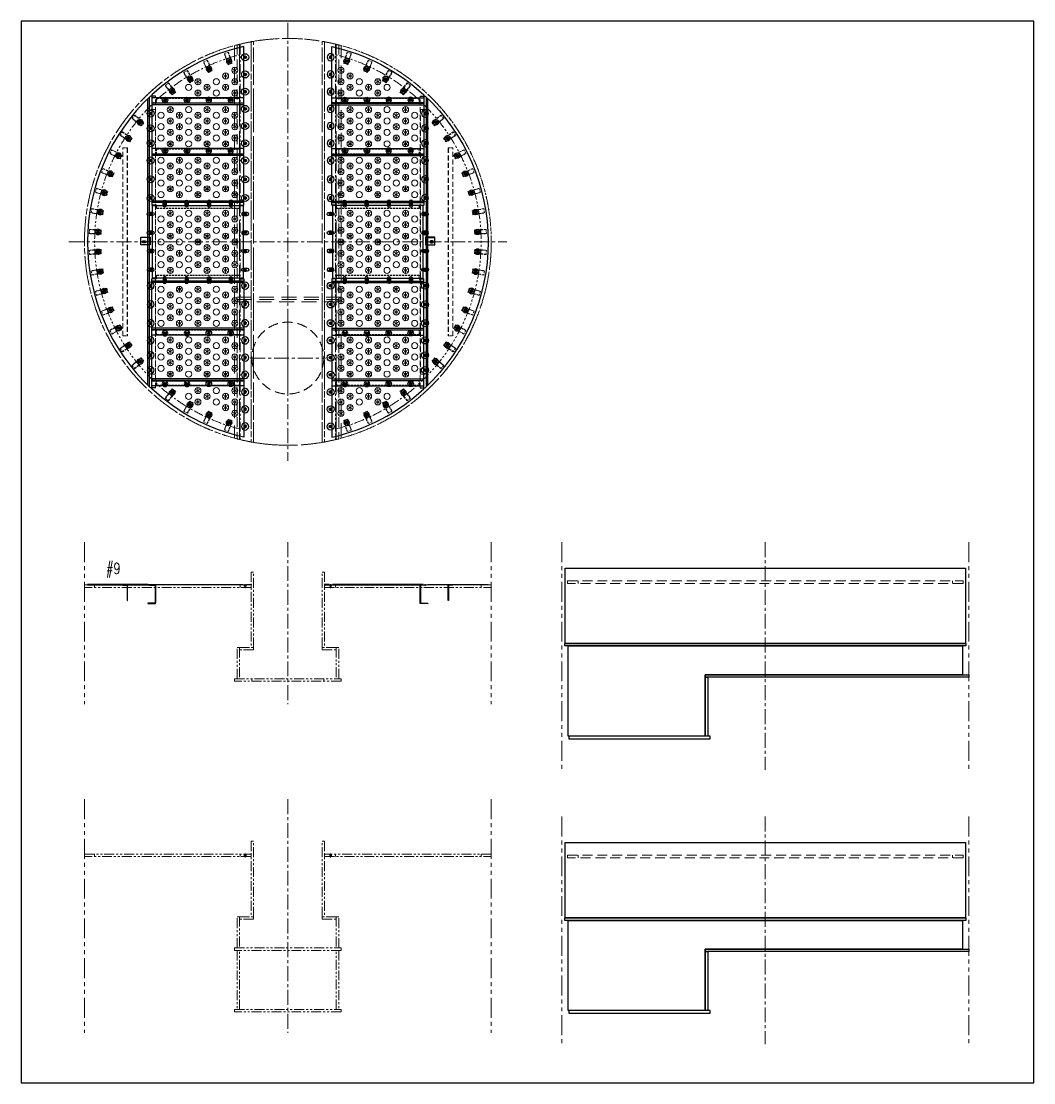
# Model space of a CAD drawing. Header units: inches. Extents: x -15980 to 45789, y -23276 to 2417.
# Drawn here: x -7244 to -773, y -12404 to -5619 of the extents above; entities that cross this region are included whole.
import ezdxf
from ezdxf.enums import TextEntityAlignment as Align

# ---------------------------------------------------------------- set-up
doc = ezdxf.new("R2010")
doc.units = ezdxf.units.IN
doc.header["$MEASUREMENT"] = 0
for name, pattern in [('CENTER', [50.8, 31.75, -6.35, 6.35, -6.35]), ('CENTERX2', [101.6, 63.5, -12.7, 12.7, -12.7]), ('HIDDEN', [9.525, 6.35, -3.175]), ('HIDDENX2', [19.05, 12.7, -6.35]), ('PHANTOMX2', [127, 63.5, -12.7, 12.7, -12.7, 12.7, -12.7])]:
    doc.linetypes.add(name, pattern=pattern)
for name, color, linetype, lineweight in [('Center line', 181, 'CENTER', 5), ('CENTER LINES', 181, 'CENTERX2', 5), ('HATCH', 130, 'PHANTOMX2', 9), ('HIDDEN', 211, 'HIDDEN', 5), ('HIDDEN LINES', 211, 'HIDDENX2', 5), ('TEXT', 2, 'Continuous', 13)]:
    doc.layers.add(name, color=color, linetype=linetype, lineweight=lineweight)
doc.styles.add('ROMANS', font='ROMANS.shx', dxfattribs={"width": 0.9, "bigfont": '@extfont2.shx'})

# ---------------------------------------------------------------- blocks, each defined once
blk = doc.blocks.new('A$Cc042e11c')
for p, q in [((65, 616), (65, 600)), ((995, 600), (995, 616)), ((1605, 600), (1605, 616)), ((2535, 616), (2535, 600))]:
    blk.add_line(p, q)
for points in [[(1065, 216), (1081, 216), (1081, 698), (1065, 698)], [(1535, 216), (1519, 216), (1519, 698), (1535, 698)], [(0, 616), (1065, 616), (1065, 600), (0, 600)], [(2600, 616), (1535, 616), (1535, 600), (2600, 600)], [(975, 216), (991, 216), (991, 16), (975, 16)], [(991, 216), (1081, 216), (1081, 200), (991, 200)], [(1609, 216), (1519, 216), (1519, 200), (1609, 200)], [(1625, 216), (1609, 216), (1609, 16), (1625, 16)], [(960, 16), (1640, 16), (1640, 0), (960, 0)]]:
    blk.add_lwpolyline(points, close=True)
at = {"layer": 'Center line', "ltscale": 0.2}
for p, q in [((1027, 620.9), (1027, 595.1)), ((1573, 620.9), (1573, 595.1))]:
    blk.add_line(p, q, dxfattribs=at)
at = {"layer": 'HIDDEN'}
for p, q in [((1021.5, 616), (1021.5, 600)), ((1032.5, 616), (1032.5, 600)), ((1567.5, 616), (1567.5, 600)), ((1578.5, 616), (1578.5, 600)), ((1070.5, 16), (1070.5, 0)), ((1529.5, 16), (1529.5, 0))]:
    blk.add_line(p, q, dxfattribs=at)
blk = doc.blocks.new('A$Cd512744c')
at = {"layer": 'HIDDEN', "ltscale": 10}
for p, q in [((67, 16), (67, 0)), ((2460.5, 16), (2460.5, 0))]:
    blk.add_line(p, q, dxfattribs=at)
blk.add_lwpolyline([(0, 16), (2527.4, 16), (2527.4, 0), (0, 0)], close=True, dxfattribs=at)
blk = doc.blocks.new('A$C335530ba')
blk.add_lwpolyline([(-2234.2, 71.4), (328.6, 71.4), (328.6, 55.4), (-2234.2, 55.4)], close=True)
blk = doc.blocks.new('A$C0152702f')
blk.add_lwpolyline([(223.1, 63.6), (-652.9, 63.6), (-652.9, 640.4), (1867.1, 640.4), (1867.1, 456.4), (223.1, 456.4)], close=True)
blk = doc.blocks.new('A$C425614e9')
for points in [[(1.4, 1090.8), (2561.4, 1090.8), (2561.4, 608.8), (1.4, 608.8)], [(897.4, 408.8), (2581.4, 408.8), (2581.4, 392.8), (897.4, 392.8)], [(897.4, 392.8), (913.4, 392.8), (913.4, 16), (897.4, 16)], [(928.4, 16), (26.4, 16), (26.4, 0), (928.4, 0)]]:
    blk.add_lwpolyline(points, close=True)
for name, p in [('A$Cd512744c', (17.7, 992.8)), ('A$C335530ba', (2234.2, 537.4)), ('A$C0152702f', (674.3, -47.6))]:
    blk.add_blockref(name, p)
blk = doc.blocks.new('A$C3762e2e1')
for p, q in [((65, 1008.8), (65, 992.8)), ((995, 992.8), (995, 1008.8)), ((1605, 992.8), (1605, 1008.8)), ((2535, 1008.8), (2535, 992.8))]:
    blk.add_line(p, q)
for points in [[(1065, 608.8), (1081, 608.8), (1081, 1090.8), (1065, 1090.8)], [(1535, 608.8), (1519, 608.8), (1519, 1090.8), (1535, 1090.8)], [(0, 1008.8), (1065, 1008.8), (1065, 992.8), (0, 992.8)], [(2600, 1008.8), (1535, 1008.8), (1535, 992.8), (2600, 992.8)], [(975, 608.8), (991, 608.8), (991, 408.8), (975, 408.8)], [(991, 608.8), (1081, 608.8), (1081, 592.8), (991, 592.8)], [(1609, 608.8), (1519, 608.8), (1519, 592.8), (1609, 592.8)], [(1625, 608.8), (1609, 608.8), (1609, 408.8), (1625, 408.8)], [(960, 408.8), (1640, 408.8), (1640, 392.8), (960, 392.8)], [(991, 392.8), (975, 392.8), (975, 16), (991, 16)], [(1609, 392.8), (1625, 392.8), (1625, 16), (1609, 16)], [(960, 16), (1640, 16), (1640, 0), (960, 0)]]:
    blk.add_lwpolyline(points, close=True)
at = {"layer": 'Center line', "ltscale": 0.2}
for p, q in [((1027, 1013.7), (1027, 987.9)), ((1573, 1013.7), (1573, 987.9))]:
    blk.add_line(p, q, dxfattribs=at)
at = {"layer": 'HIDDEN'}
for p, q in [((1021.5, 1008.8), (1021.5, 992.8)), ((1032.5, 1008.8), (1032.5, 992.8)), ((1567.5, 1008.8), (1567.5, 992.8)), ((1578.5, 1008.8), (1578.5, 992.8))]:
    blk.add_line(p, q, dxfattribs=at)
blk = doc.blocks.new('A$C4edc5b9b')
blk.add_lwpolyline([(0, 2), (30, 2), (30, 0), (0, 0)], close=True)
blk = doc.blocks.new('A$C5415b996')
blk.add_lwpolyline([(30, 0), (30, 96, 0.414214), (26, 100), (0, 100), (0, 98), (26, 98, -0.414214), (28, 96), (28, 0)], format="xyb", close=True)
blk = doc.blocks.new('A$C9f1ed8f9')
blk.add_lwpolyline([(431, 118, -0.414214), (433, 116), (433, 4, -0.414214), (431, 2), (385, 2), (385, 0), (431, 0, 0.414214), (435, 4), (435, 116, 0.414214), (431, 120), (395, 120), (385, 122), (0, 122), (0, 120), (384.8, 120), (394.8, 118)], format="xyb", close=True)
at = {"layer": 'CENTER LINES', "ltscale": 0.2}
blk.add_line((403, 125), (403, 113), dxfattribs=at)
at = {"layer": 'HIDDEN LINES', "ltscale": 0.2}
for p, q in [((397.5, 120), (397.5, 118)), ((408.5, 120), (408.5, 118))]:
    blk.add_line(p, q, dxfattribs=at)
blk.add_blockref('A$C5415b996', (225, 20))
blk = doc.blocks.new('A$Cd8bdfc00')
blk.add_lwpolyline([(0, 2), (580, 2), (580, 0), (0, 0)], close=True)
blk = doc.blocks.new('A$Cc3d1cca6')
for p, q in [((1535, 2578.6), (1535, 21.4)), ((1605, 2563.7), (1605, 36.3))]:
    blk.add_line(p, q)
at = {"ltscale": 2}
blk.add_lwpolyline([(1519, 2580), (1535, 2580), (1535, 20), (1519, 20)], close=True, dxfattribs=at)
for centre in [(1573, 2480), (1573, 2370), (1573, 2260), (1573, 2150), (1573, 2040), (1573, 1930), (1573, 1820), (1573, 1700), (1573, 1580), (1573, 1480), (1573, 1360), (1573, 1240), (1573, 1120), (1573, 1020), (1573, 900), (1573, 780), (1573, 670), (1573, 560), (1573, 450), (1573, 340), (1573, 230), (1573, 120)]:
    blk.add_circle(centre, 5.5)
for radius, start, end in [(1300, 280.41457, 79.58543), (1235, 284.2979, 75.7021)]:
    blk.add_arc((1300, 1300), radius, start, end)
at = {"layer": 'Center line', "ltscale": 0.2}
for p, q in [((1581.4, 2480), (1564.6, 2480)), ((1573, 2488.4), (1573, 2471.6)), ((1573, 2378.4), (1573, 2361.6)), ((1581.4, 2370), (1564.6, 2370)), ((1581.4, 2260), (1564.6, 2260)), ((1573, 2268.4), (1573, 2251.6)), ((1581.4, 2150), (1564.6, 2150)), ((1573, 2158.4), (1573, 2141.6)), ((1581.4, 2040), (1564.6, 2040)), ((1573, 2048.4), (1573, 2031.6)), ((1581.4, 1930), (1564.6, 1930)), ((1573, 1938.4), (1573, 1921.6)), ((1581.4, 1820), (1564.6, 1820)), ((1573, 1828.4), (1573, 1811.6)), ((1581.4, 1700), (1564.6, 1700)), ((1573, 1708.4), (1573, 1691.6)), ((1581.4, 1580), (1564.6, 1580)), ((1573, 1588.4), (1573, 1571.6)), ((1581.4, 1480), (1564.6, 1480)), ((1573, 1488.4), (1573, 1471.6)), ((1581.4, 1360), (1564.6, 1360)), ((1573, 1368.4), (1573, 1351.6)), ((1581.4, 1240), (1564.6, 1240)), ((1573, 1231.6), (1573, 1248.4)), ((1581.4, 1120), (1564.6, 1120)), ((1573, 1111.6), (1573, 1128.4)), ((1581.4, 1020), (1564.6, 1020)), ((1573, 1011.6), (1573, 1028.4)), ((1581.4, 900), (1564.6, 900)), ((1573, 891.6), (1573, 908.4)), ((1581.4, 780), (1564.6, 780)), ((1573, 771.6), (1573, 788.4)), ((1581.4, 670), (1564.6, 670)), ((1573, 661.6), (1573, 678.4)), ((1581.4, 560), (1564.6, 560)), ((1573, 551.6), (1573, 568.4)), ((1581.4, 450), (1564.6, 450)), ((1573, 441.6), (1573, 458.4)), ((1581.4, 340), (1564.6, 340)), ((1573, 331.6), (1573, 348.4)), ((1581.4, 230), (1564.6, 230)), ((1573, 221.6), (1573, 238.4)), ((1581.4, 120), (1564.6, 120)), ((1573, 111.6), (1573, 128.4))]:
    blk.add_line(p, q, dxfattribs=at)
blk = doc.blocks.new('A$Cac9da07a')
at = {"ltscale": 15}
blk.add_line((1640, 947), (960, 947), dxfattribs=at)
blk.add_lwpolyline([(960, 2554.8), (960, 45.2, 0.133085), (1640, 45.2), (1640, 2554.8, 0.133085)], format="xyb", close=True, dxfattribs=at)
blk.add_lwpolyline([(975, 916), (975, 932), (1625, 932), (1625, 916)], close=True, dxfattribs=at)
at = {"ltscale": 10}
blk.add_circle((1300, 557.2), 229.5, dxfattribs=at)
at = {"layer": 'Center line', "ltscale": 3}
for p, q in [((1300, 798.1), (1300, 316.3)), ((1059.1, 557.2), (1540.9, 557.2))]:
    blk.add_line(p, q, dxfattribs=at)
blk = doc.blocks.new('A$Ccc17b4d7')
at = {"ltscale": 15}
blk.add_lwpolyline([(1609, 2562.7), (1609, 37.3, -0.017682), (1519, 18.6), (1519, 2581.4, -0.017682)], format="xyb", close=True, dxfattribs=at)
blk = doc.blocks.new('A$C7ef7bea8')
at = {"layer": 'HIDDEN', "ltscale": 10}
for points in [[(991, 2560), (975, 2560), (975, 40), (991, 40)], [(1609, 2560), (1625, 2560), (1625, 40), (1609, 40)]]:
    blk.add_lwpolyline(points, close=True, dxfattribs=at)
at = {"layer": 'HIDDEN'}
for name in ['A$Cac9da07a', 'A$Ccc17b4d7']:
    blk.add_blockref(name, (0, 0), dxfattribs=at)
at = {"layer": 'HIDDEN', "xscale": -1}
blk.add_blockref('A$Ccc17b4d7', (2600, 0), dxfattribs=at)
blk = doc.blocks.new('A$C9978c740')
at = {"xscale": -1}
blk.add_blockref('A$Cc3d1cca6', (2600, 0), dxfattribs=at)
for name in ['A$C7ef7bea8', 'A$Cc3d1cca6']:
    blk.add_blockref(name, (0, 0))
blk = doc.blocks.new('A$C4f5cbecb')
blk.add_lwpolyline([(0, 465), (580, 465), (580, 0), (0, 0)], close=True)
blk = doc.blocks.new('A$C6a3627fe')
blk.add_circle((6.1, 6.1), 5.5)
at = {"layer": 'CENTER LINES'}
for p, q in [((0, 6.1), (12.1, 6.1)), ((6.1, 0), (6.1, 12.1))]:
    blk.add_line(p, q, dxfattribs=at)
blk = doc.blocks.new('A$C2cecf179')
for p, q in [((588, 349), (0, 349)), ((588, 339.1), (0, 339.1)), ((588, 48), (0, 48)), ((588, 38.1), (0, 38.1)), ((29, 23), (0, 23)), ((559, 23), (588, 23))]:
    blk.add_line(p, q)
blk.add_lwpolyline([(588, 23), (588, 384), (0, 384), (0, 23)])
at = {"layer": 'HIDDEN LINES'}
for p, q in [((588, 48), (0, 48)), ((559, 2), (29, 2)), ((559, 0), (29, 0)), ((559, 0), (559, 3))]:
    blk.add_line(p, q, dxfattribs=at)
at = {"layer": 'HIDDEN LINES', "ltscale": 0.5}
for p, q in [((29, 0), (29, 23)), ((559, 0), (559, 23))]:
    blk.add_line(p, q, dxfattribs=at)
for p in [(77.9, 365), (217.9, 365), (357.9, 365), (497.9, 365)]:
    blk.add_blockref('A$C6a3627fe', p)
at = {"xscale": -1}
for p in [(90, 26), (230, 26), (370, 26), (510, 26)]:
    blk.add_blockref('A$C6a3627fe', p, dxfattribs=at)
blk = doc.blocks.new('A$Caa2db43d')
for p, q in [((0, 1200), (30, 1200)), ((30, 0), (0, 0))]:
    blk.add_line(p, q)
at = {"ltscale": 5}
for p, q in [((0, 0), (0, 1200)), ((28, 1200), (28, 0)), ((30, 1200), (30, 0))]:
    blk.add_line(p, q, dxfattribs=at)
blk = doc.blocks.new('A$C2ccb66f0')
blk.add_circle((5.5, 5.5), 5.5)
blk = doc.blocks.new('A$C8bd214eb')
for p, q in [((385, 364.9), (385, 2195.1)), ((395, 355.2), (395, 2204.8)), ((435, 2212), (402.6, 2212)), ((435, 348), (402.6, 348))]:
    blk.add_line(p, q)
blk.add_circle((361, 1280), 5.5)
blk.add_arc((1280, 1280), 1280, 133.27056, 226.72944)
at = {"layer": 'HIDDEN', "ltscale": 5}
for p, q in [((435, 348), (435, 2212)), ((385, 434), (385, 2126)), ((435, 2126), (385, 2126)), ((433, 434), (433, 2126)), ((435, 434), (385, 434))]:
    blk.add_line(p, q, dxfattribs=at)
at = {"xscale": -1}
for p in [(409, 2093.9), (409, 1998.9), (409, 1903.9), (409, 1793.9), (409, 1673.9), (409, 1553.9), (409, 1453.9), (409, 1333.9)]:
    blk.add_blockref('A$C6a3627fe', p, dxfattribs=at)
for p, xscale, rotation in [((338.2, 2052), -0.9999999999999996, 117.0000000000001), ((262.6, 1949.3), -1, 123.0000000000001), ((198.2, 1839.3), -1.000000000000001, 129.0000000000001), ((145.7, 1723.2), -1, 135.0000000000002), ((105.6, 1602.2), -1, 141), ((78.3, 1477.7), -1, 147.0000000000001), ((64.3, 1351), -1, 152.9999999999999)]:
    blk.add_blockref('A$C2ccb66f0', p, dxfattribs=dict(xscale=xscale, rotation=rotation))
for name, p, rotation in [('A$C2ccb66f0', (64.3, 1209), 27.00000000000002), ('A$C6a3627fe', (409, 1226), 180), ('A$C2ccb66f0', (78.3, 1082.3), 33.00000000000002), ('A$C6a3627fe', (409, 1106), 180), ('A$C2ccb66f0', (105.6, 957.8), 38.99999999999994), ('A$C6a3627fe', (409, 1006), 180), ('A$C6a3627fe', (409, 886), 180), ('A$C2ccb66f0', (145.7, 836.8), 44.99999999999992), ('A$C6a3627fe', (409, 766), 180), ('A$C2ccb66f0', (198.2, 720.7), 50.99999999999993), ('A$C2ccb66f0', (262.6, 610.7), 56.99999999999991), ('A$C6a3627fe', (409, 656), 180), ('A$C6a3627fe', (409, 561), 180), ('A$C2ccb66f0', (338.2, 508), 62.99999999999992), ('A$C6a3627fe', (409, 466), 180)]:
    blk.add_blockref(name, p, dxfattribs=dict(rotation=rotation))
at = {"layer": 'HIDDEN'}
blk.add_blockref('A$Caa2db43d', (225, 680), dxfattribs=at)
blk = doc.blocks.new('A$Cb47aec24')
for p, q in [((588, 324), (0, 324)), ((588, 314.1), (0, 314.1))]:
    blk.add_line(p, q)
for points in [[(588, 2), (588, 359), (0, 359)], [(0, 359), (0, 2)]]:
    blk.add_lwpolyline(points)
at = {"layer": 'HIDDEN LINES'}
for p, q in [((588, 2), (0, 2)), ((29, 30), (29, 0)), ((559, 30), (29, 30)), ((559, 0), (29, 0)), ((559, 30), (559, 0))]:
    blk.add_line(p, q, dxfattribs=at)
at = {"xscale": -1}
for p in [(90.1, 340), (230.1, 340), (370.1, 340), (90.1, 15.9), (230.1, 15.9), (370.1, 15.9)]:
    blk.add_blockref('A$C6a3627fe', p, dxfattribs=at)
for p in [(498, 340), (498, 15.9)]:
    blk.add_blockref('A$C6a3627fe', p)
blk = doc.blocks.new('A$C25e64056')
blk.add_lwpolyline([(11.6, 0, -1), (11.6, 14), (22.6, 14, -1), (22.6, 0)], format="xyb", close=True)
at = {"layer": 'Center line', "ltscale": 0.2}
for p, q in [((1.5, 7), (32.6, 7)), ((11.6, 0), (11.6, 14)), ((22.6, 14), (22.6, 0))]:
    blk.add_line(p, q, dxfattribs=at)
blk = doc.blocks.new('A$Cea60fde7')
for p, q in [((60, 47), (0, 47)), ((23, 50), (23, 47)), ((33, 50), (33, 47))]:
    blk.add_line(p, q)
blk.add_lwpolyline([(60, 50), (60, 0), (0, 0), (0, 50)], close=True)
at = {"rotation": 180}
blk.add_blockref('A$C25e64056', (37.1, 27), dxfattribs=at)
blk = doc.blocks.new('A$C79996363')
for p, q in [((999, 2168.5), (999, 2528.8)), ((411, 2219.8), (411, 2168.5)), ((411, 2168.5), (999, 2168.5))]:
    blk.add_line(p, q)
blk.add_arc((1280, 1280), 1280, 102.6815, 132.75823)
at = {"layer": 'HIDDEN LINES'}
blk.add_line((970, 2165.5), (440, 2165.5), dxfattribs=at)
blk.add_lwpolyline([(970, 2165.5), (970, 2195.5), (440, 2195.5), (440, 2165.5)], dxfattribs=at)
for p, rotation in [((903.3, 2427.9), 36), ((775.8, 2377.8), 42.5), ((654.8, 2313.7), 48.99999999999997), ((541.8, 2236.3), 55.50000000000001)]:
    blk.add_blockref('A$C2ccb66f0', p, dxfattribs=dict(rotation=rotation))
at = {"xscale": -1}
for p in [(501, 2181.4), (641, 2181.4), (781, 2181.4)]:
    blk.add_blockref('A$C6a3627fe', p, dxfattribs=at)
blk.add_blockref('A$C6a3627fe', (908.9, 2181.4))
blk = doc.blocks.new('A$C25266b9a')
for name, p in [('A$C79996363', (0, 0)), ('A$C8bd214eb', (0, 0)), ('A$Cb47aec24', (411, 1841.5)), ('A$C2cecf179', (411, 1492.5)), ('A$C4f5cbecb', (415, 1047.5)), ('A$Cea60fde7', (341, 1260))]:
    blk.add_blockref(name, p)
at = {"xscale": -1}
for name, p in [('A$C79996363', (2560, 0)), ('A$Cb47aec24', (2149, 1841.5)), ('A$C8bd214eb', (2560, 0)), ('A$C2cecf179', (2149, 1492.5)), ('A$C4f5cbecb', (2145, 1047.5)), ('A$Cea60fde7', (2219, 1260))]:
    blk.add_blockref(name, p, dxfattribs=at)
at = {"xscale": -1, "rotation": 180}
for name, p in [('A$C2cecf179', (411, 1067.5)), ('A$Cb47aec24', (411, 718.5)), ('A$C79996363', (0, 2560))]:
    blk.add_blockref(name, p, dxfattribs=at)
at = {"rotation": 180}
for name, p in [('A$C2cecf179', (2149, 1067.5)), ('A$Cb47aec24', (2149, 718.5)), ('A$C79996363', (2560, 2560))]:
    blk.add_blockref(name, p, dxfattribs=at)
blk = doc.blocks.new('A$C11cce40c')
at = {"layer": 'TEXT'}
blk.add_circle((19.5, 19.5), 19.5, dxfattribs=at)
blk = doc.blocks.new('A$Ce7f1c790')
at = {"layer": 'TEXT'}
for p, q in [((2.6, 29.2), (36.4, 9.7)), ((36.4, 29.2), (2.6, 9.7)), ((19.5, 39), (19.5, 0))]:
    blk.add_line(p, q, dxfattribs=at)
blk.add_circle((19.5, 19.5), 19.5, dxfattribs=at)
blk = doc.blocks.new('A$C6de24bd3')
for name, p in [('A$Ce7f1c790', (413, 2156.5)), ('A$Ce7f1c790', (472, 2193)), ('A$Ce7f1c790', (236, 2120)), ('A$Ce7f1c790', (472, 2120)), ('A$C11cce40c', (1268, 2120)), ('A$C11cce40c', (1445, 2083.5)), ('A$C11cce40c', (1268, 2047)), ('A$Ce7f1c790', (59, 1869)), ('A$Ce7f1c790', (118, 1905.5)), ('A$Ce7f1c790', (236, 1905.5)), ('A$Ce7f1c790', (295, 1869)), ('A$Ce7f1c790', (413, 1869)), ('A$Ce7f1c790', (472, 1905.5)), ('A$Ce7f1c790', (59, 1796)), ('A$Ce7f1c790', (118, 1832.5)), ('A$Ce7f1c790', (236, 1832.5)), ('A$Ce7f1c790', (295, 1796)), ('A$Ce7f1c790', (413, 1796)), ('A$Ce7f1c790', (472, 1832.5)), ('A$C11cce40c', (1268, 1832.5)), ('A$C11cce40c', (1445, 1796)), ('A$C11cce40c', (1622, 1832.5)), ('A$C11cce40c', (1268, 1759.5)), ('A$C11cce40c', (1622, 1759.5)), ('A$C11cce40c', (1445, 1723)), ('A$Ce7f1c790', (118, 1545)), ('A$Ce7f1c790', (236, 1545)), ('A$Ce7f1c790', (472, 1545)), ('A$C11cce40c', (1268, 1545)), ('A$C11cce40c', (1445, 1581.5)), ('A$C11cce40c', (1622, 1545)), ('A$Ce7f1c790', (59, 1508.5)), ('A$Ce7f1c790', (295, 1508.5)), ('A$Ce7f1c790', (413, 1508.5)), ('A$C11cce40c', (1268, 1472)), ('A$C11cce40c', (1445, 1508.5)), ('A$C11cce40c', (1504, 1472)), ('A$C11cce40c', (1622, 1472)), ('A$Ce7f1c790', (118, 1399)), ('A$C11cce40c', (1268, 1399)), ('A$C11cce40c', (1445, 1435.5)), ('A$C11cce40c', (1622, 1399)), ('A$C11cce40c', (1445, 1279)), ('A$Ce7f1c790', (59, 1206)), ('A$Ce7f1c790', (236, 1242.5)), ('A$Ce7f1c790', (295, 1206)), ('A$Ce7f1c790', (413, 1206)), ('A$Ce7f1c790', (472, 1242.5)), ('A$C11cce40c', (1268, 1242.5)), ('A$C11cce40c', (1445, 1206)), ('A$C11cce40c', (1622, 1242.5)), ('A$C11cce40c', (1268, 1169.5)), ('A$C11cce40c', (1445, 1133)), ('A$C11cce40c', (1622, 1169.5)), ('A$Ce7f1c790', (59, 1060)), ('A$Ce7f1c790', (295, 1060)), ('A$Ce7f1c790', (413, 1060)), ('A$C11cce40c', (1268, 1096.5)), ('A$C11cce40c', (1504, 1096.5)), ('A$C11cce40c', (1622, 1096.5)), ('A$Ce7f1c790', (118, 1023.5)), ('A$Ce7f1c790', (236, 1023.5)), ('A$Ce7f1c790', (472, 1023.5)), ('A$Ce7f1c790', (59, 914)), ('A$Ce7f1c790', (295, 914)), ('A$Ce7f1c790', (413, 914)), ('A$C11cce40c', (1504, 950.5)), ('A$Ce7f1c790', (236, 794)), ('A$Ce7f1c790', (472, 794)), ('A$Ce7f1c790', (59, 757.5)), ('A$Ce7f1c790', (236, 721)), ('A$Ce7f1c790', (295, 757.5)), ('A$Ce7f1c790', (413, 757.5)), ('A$Ce7f1c790', (472, 721)), ('A$Ce7f1c790', (59, 611.5)), ('A$Ce7f1c790', (118, 575)), ('A$Ce7f1c790', (236, 575)), ('A$Ce7f1c790', (295, 611.5)), ('A$Ce7f1c790', (413, 611.5)), ('A$Ce7f1c790', (472, 575)), ('A$C11cce40c', (1268, 575)), ('A$C11cce40c', (1622, 575)), ('A$Ce7f1c790', (59, 470)), ('A$Ce7f1c790', (295, 470)), ('A$Ce7f1c790', (413, 470)), ('A$Ce7f1c790', (118, 433.5)), ('A$Ce7f1c790', (236, 433.5)), ('A$Ce7f1c790', (472, 433.5)), ('A$C11cce40c', (1445, 324)), ('A$Ce7f1c790', (59, 251)), ('A$Ce7f1c790', (295, 251)), ('A$Ce7f1c790', (413, 251)), ('A$C11cce40c', (1268, 287.5)), ('A$C11cce40c', (1445, 251)), ('A$C11cce40c', (1622, 287.5)), ('A$Ce7f1c790', (236, 146)), ('A$Ce7f1c790', (295, 109.5)), ('A$Ce7f1c790', (413, 109.5)), ('A$Ce7f1c790', (472, 146))]:
    blk.add_blockref(name, p)
at = {"xscale": -1}
for name, p in [('A$Ce7f1c790', (1189, 2193)), ('A$Ce7f1c790', (1248, 2156.5)), ('A$C11cce40c', (216, 2083.5)), ('A$C11cce40c', (393, 2120)), ('A$Ce7f1c790', (1189, 2120)), ('A$Ce7f1c790', (1425, 2120)), ('A$C11cce40c', (393, 2047)), ('A$Ce7f1c790', (1189, 1905.5)), ('A$Ce7f1c790', (1248, 1869)), ('A$Ce7f1c790', (1366, 1869)), ('A$Ce7f1c790', (1425, 1905.5)), ('A$Ce7f1c790', (1543, 1905.5)), ('A$Ce7f1c790', (1602, 1869)), ('A$C11cce40c', (39, 1832.5)), ('A$C11cce40c', (216, 1796)), ('A$C11cce40c', (393, 1832.5)), ('A$Ce7f1c790', (1189, 1832.5)), ('A$Ce7f1c790', (1248, 1796)), ('A$Ce7f1c790', (1366, 1796)), ('A$Ce7f1c790', (1425, 1832.5)), ('A$Ce7f1c790', (1543, 1832.5)), ('A$Ce7f1c790', (1602, 1796)), ('A$C11cce40c', (39, 1759.5)), ('A$C11cce40c', (393, 1759.5)), ('A$C11cce40c', (216, 1723)), ('A$C11cce40c', (39, 1545)), ('A$C11cce40c', (216, 1581.5)), ('A$C11cce40c', (393, 1545)), ('A$Ce7f1c790', (1189, 1545)), ('A$Ce7f1c790', (1425, 1545)), ('A$Ce7f1c790', (1543, 1545)), ('A$C11cce40c', (39, 1472)), ('A$C11cce40c', (157, 1472)), ('A$C11cce40c', (216, 1508.5)), ('A$C11cce40c', (393, 1472)), ('A$Ce7f1c790', (1248, 1508.5)), ('A$Ce7f1c790', (1366, 1508.5)), ('A$Ce7f1c790', (1602, 1508.5)), ('A$C11cce40c', (39, 1399)), ('A$C11cce40c', (216, 1435.5)), ('A$C11cce40c', (393, 1399)), ('A$Ce7f1c790', (1543, 1399)), ('A$C11cce40c', (216, 1279)), ('A$C11cce40c', (39, 1242.5)), ('A$C11cce40c', (216, 1206)), ('A$C11cce40c', (393, 1242.5)), ('A$Ce7f1c790', (1189, 1242.5)), ('A$Ce7f1c790', (1248, 1206)), ('A$Ce7f1c790', (1366, 1206)), ('A$Ce7f1c790', (1425, 1242.5)), ('A$Ce7f1c790', (1602, 1206)), ('A$C11cce40c', (39, 1169.5)), ('A$C11cce40c', (216, 1133)), ('A$C11cce40c', (393, 1169.5)), ('A$C11cce40c', (39, 1096.5)), ('A$C11cce40c', (157, 1096.5)), ('A$C11cce40c', (393, 1096.5)), ('A$Ce7f1c790', (1248, 1060)), ('A$Ce7f1c790', (1366, 1060)), ('A$Ce7f1c790', (1602, 1060)), ('A$Ce7f1c790', (1189, 1023.5)), ('A$Ce7f1c790', (1425, 1023.5)), ('A$Ce7f1c790', (1543, 1023.5)), ('A$C11cce40c', (157, 950.5)), ('A$Ce7f1c790', (1248, 914)), ('A$Ce7f1c790', (1366, 914)), ('A$Ce7f1c790', (1602, 914)), ('A$Ce7f1c790', (1189, 794)), ('A$Ce7f1c790', (1425, 794)), ('A$Ce7f1c790', (1189, 721)), ('A$Ce7f1c790', (1248, 757.5)), ('A$Ce7f1c790', (1366, 757.5)), ('A$Ce7f1c790', (1425, 721)), ('A$Ce7f1c790', (1602, 757.5)), ('A$C11cce40c', (39, 575)), ('A$C11cce40c', (393, 575)), ('A$Ce7f1c790', (1189, 575)), ('A$Ce7f1c790', (1248, 611.5)), ('A$Ce7f1c790', (1366, 611.5)), ('A$Ce7f1c790', (1425, 575)), ('A$Ce7f1c790', (1543, 575)), ('A$Ce7f1c790', (1602, 611.5)), ('A$Ce7f1c790', (1248, 470)), ('A$Ce7f1c790', (1366, 470)), ('A$Ce7f1c790', (1602, 470)), ('A$Ce7f1c790', (1189, 433.5)), ('A$Ce7f1c790', (1425, 433.5)), ('A$Ce7f1c790', (1543, 433.5)), ('A$C11cce40c', (216, 324)), ('A$C11cce40c', (39, 287.5)), ('A$C11cce40c', (216, 251)), ('A$C11cce40c', (393, 287.5)), ('A$Ce7f1c790', (1248, 251)), ('A$Ce7f1c790', (1366, 251)), ('A$Ce7f1c790', (1602, 251)), ('A$Ce7f1c790', (1189, 146)), ('A$Ce7f1c790', (1248, 109.5)), ('A$Ce7f1c790', (1366, 109.5)), ('A$Ce7f1c790', (1425, 146))]:
    blk.add_blockref(name, p, dxfattribs=at)
at = {"xscale": -1, "rotation": 180}
for name, p in [('A$Ce7f1c790', (295, 2122.5)), ('A$Ce7f1c790', (413, 2122.5)), ('A$Ce7f1c790', (236, 2086)), ('A$Ce7f1c790', (472, 2086)), ('A$Ce7f1c790', (59, 1981)), ('A$Ce7f1c790', (295, 1981)), ('A$Ce7f1c790', (413, 1981)), ('A$C11cce40c', (1445, 1981)), ('A$C11cce40c', (1268, 1944.5)), ('A$C11cce40c', (1445, 1908)), ('A$C11cce40c', (1622, 1944.5)), ('A$Ce7f1c790', (118, 1798.5)), ('A$Ce7f1c790', (236, 1798.5)), ('A$Ce7f1c790', (472, 1798.5)), ('A$Ce7f1c790', (59, 1762)), ('A$Ce7f1c790', (295, 1762)), ('A$Ce7f1c790', (413, 1762)), ('A$Ce7f1c790', (118, 1657)), ('A$Ce7f1c790', (236, 1657)), ('A$Ce7f1c790', (472, 1657)), ('A$C11cce40c', (1268, 1657)), ('A$C11cce40c', (1622, 1657)), ('A$Ce7f1c790', (59, 1620.5)), ('A$Ce7f1c790', (295, 1620.5)), ('A$Ce7f1c790', (413, 1620.5)), ('A$Ce7f1c790', (236, 1511)), ('A$Ce7f1c790', (472, 1511)), ('A$Ce7f1c790', (59, 1474.5)), ('A$Ce7f1c790', (236, 1438)), ('A$Ce7f1c790', (295, 1474.5)), ('A$Ce7f1c790', (413, 1474.5)), ('A$Ce7f1c790', (472, 1438)), ('A$Ce7f1c790', (59, 1318)), ('A$Ce7f1c790', (295, 1318)), ('A$Ce7f1c790', (413, 1318)), ('A$C11cce40c', (1504, 1281.5)), ('A$Ce7f1c790', (59, 1172)), ('A$Ce7f1c790', (118, 1208.5)), ('A$Ce7f1c790', (236, 1208.5)), ('A$Ce7f1c790', (295, 1172)), ('A$Ce7f1c790', (413, 1172)), ('A$Ce7f1c790', (472, 1208.5)), ('A$Ce7f1c790', (236, 1135.5)), ('A$Ce7f1c790', (472, 1135.5)), ('A$C11cce40c', (1445, 1099)), ('A$Ce7f1c790', (59, 1026)), ('A$Ce7f1c790', (295, 1026)), ('A$Ce7f1c790', (413, 1026)), ('A$C11cce40c', (1268, 1062.5)), ('A$C11cce40c', (1445, 1026)), ('A$C11cce40c', (1622, 1062.5)), ('A$Ce7f1c790', (236, 989.5)), ('A$Ce7f1c790', (472, 989.5)), ('A$C11cce40c', (1268, 989.5)), ('A$C11cce40c', (1445, 953)), ('A$C11cce40c', (1622, 989.5)), ('A$Ce7f1c790', (118, 833)), ('A$C11cce40c', (1268, 833)), ('A$C11cce40c', (1622, 833)), ('A$C11cce40c', (1268, 760)), ('A$C11cce40c', (1445, 796.5)), ('A$C11cce40c', (1504, 760)), ('A$C11cce40c', (1622, 760)), ('A$Ce7f1c790', (59, 723.5)), ('A$Ce7f1c790', (118, 687)), ('A$Ce7f1c790', (236, 687)), ('A$Ce7f1c790', (295, 723.5)), ('A$Ce7f1c790', (413, 723.5)), ('A$Ce7f1c790', (472, 687)), ('A$C11cce40c', (1268, 687)), ('A$C11cce40c', (1445, 723.5)), ('A$C11cce40c', (1622, 687)), ('A$C11cce40c', (1445, 650.5)), ('A$C11cce40c', (1445, 509)), ('A$Ce7f1c790', (59, 436)), ('A$Ce7f1c790', (295, 436)), ('A$Ce7f1c790', (413, 436)), ('A$C11cce40c', (1268, 472.5)), ('A$C11cce40c', (1445, 436)), ('A$C11cce40c', (1622, 472.5)), ('A$Ce7f1c790', (59, 363)), ('A$Ce7f1c790', (118, 399.5)), ('A$Ce7f1c790', (236, 399.5)), ('A$Ce7f1c790', (295, 363)), ('A$Ce7f1c790', (413, 363)), ('A$Ce7f1c790', (472, 399.5)), ('A$C11cce40c', (1268, 399.5)), ('A$C11cce40c', (1622, 399.5)), ('A$Ce7f1c790', (118, 326.5)), ('A$Ce7f1c790', (236, 326.5)), ('A$Ce7f1c790', (472, 326.5)), ('A$C11cce40c', (1268, 185)), ('A$C11cce40c', (1445, 148.5)), ('A$Ce7f1c790', (236, 112)), ('A$Ce7f1c790', (413, 75.5)), ('A$Ce7f1c790', (472, 112)), ('A$C11cce40c', (1268, 112)), ('A$Ce7f1c790', (472, 39))]:
    blk.add_blockref(name, p, dxfattribs=at)
at = {"rotation": 180}
for name, p in [('A$Ce7f1c790', (1248, 2122.5)), ('A$Ce7f1c790', (1366, 2122.5)), ('A$Ce7f1c790', (1189, 2086)), ('A$Ce7f1c790', (1425, 2086)), ('A$C11cce40c', (216, 1981)), ('A$Ce7f1c790', (1248, 1981)), ('A$Ce7f1c790', (1366, 1981)), ('A$Ce7f1c790', (1602, 1981)), ('A$C11cce40c', (39, 1944.5)), ('A$C11cce40c', (216, 1908)), ('A$C11cce40c', (393, 1944.5)), ('A$Ce7f1c790', (1189, 1798.5)), ('A$Ce7f1c790', (1425, 1798.5)), ('A$Ce7f1c790', (1543, 1798.5)), ('A$Ce7f1c790', (1248, 1762)), ('A$Ce7f1c790', (1366, 1762)), ('A$Ce7f1c790', (1602, 1762)), ('A$C11cce40c', (39, 1657)), ('A$C11cce40c', (393, 1657)), ('A$Ce7f1c790', (1189, 1657)), ('A$Ce7f1c790', (1425, 1657)), ('A$Ce7f1c790', (1543, 1657)), ('A$Ce7f1c790', (1248, 1620.5)), ('A$Ce7f1c790', (1366, 1620.5)), ('A$Ce7f1c790', (1602, 1620.5)), ('A$Ce7f1c790', (1189, 1511)), ('A$Ce7f1c790', (1425, 1511)), ('A$Ce7f1c790', (1189, 1438)), ('A$Ce7f1c790', (1248, 1474.5)), ('A$Ce7f1c790', (1366, 1474.5)), ('A$Ce7f1c790', (1425, 1438)), ('A$Ce7f1c790', (1602, 1474.5)), ('A$Ce7f1c790', (1248, 1318)), ('A$Ce7f1c790', (1366, 1318)), ('A$Ce7f1c790', (1602, 1318)), ('A$C11cce40c', (157, 1281.5)), ('A$Ce7f1c790', (1189, 1208.5)), ('A$Ce7f1c790', (1248, 1172)), ('A$Ce7f1c790', (1366, 1172)), ('A$Ce7f1c790', (1425, 1208.5)), ('A$Ce7f1c790', (1543, 1208.5)), ('A$Ce7f1c790', (1602, 1172)), ('A$C11cce40c', (216, 1099)), ('A$Ce7f1c790', (1189, 1135.5)), ('A$Ce7f1c790', (1425, 1135.5)), ('A$C11cce40c', (39, 1062.5)), ('A$C11cce40c', (216, 1026)), ('A$C11cce40c', (393, 1062.5)), ('A$Ce7f1c790', (1248, 1026)), ('A$Ce7f1c790', (1366, 1026)), ('A$Ce7f1c790', (1602, 1026)), ('A$C11cce40c', (39, 989.5)), ('A$C11cce40c', (216, 953)), ('A$C11cce40c', (393, 989.5)), ('A$Ce7f1c790', (1189, 989.5)), ('A$Ce7f1c790', (1425, 989.5)), ('A$C11cce40c', (39, 833)), ('A$C11cce40c', (393, 833)), ('A$Ce7f1c790', (1543, 833)), ('A$C11cce40c', (39, 760)), ('A$C11cce40c', (157, 760)), ('A$C11cce40c', (216, 796.5)), ('A$C11cce40c', (393, 760)), ('A$C11cce40c', (39, 687)), ('A$C11cce40c', (216, 723.5)), ('A$C11cce40c', (393, 687)), ('A$Ce7f1c790', (1189, 687)), ('A$Ce7f1c790', (1248, 723.5)), ('A$Ce7f1c790', (1366, 723.5)), ('A$Ce7f1c790', (1425, 687)), ('A$Ce7f1c790', (1543, 687)), ('A$Ce7f1c790', (1602, 723.5)), ('A$C11cce40c', (216, 650.5)), ('A$C11cce40c', (216, 509)), ('A$C11cce40c', (39, 472.5)), ('A$C11cce40c', (216, 436)), ('A$C11cce40c', (393, 472.5)), ('A$Ce7f1c790', (1248, 436)), ('A$Ce7f1c790', (1366, 436)), ('A$Ce7f1c790', (1602, 436)), ('A$C11cce40c', (39, 399.5)), ('A$C11cce40c', (393, 399.5)), ('A$Ce7f1c790', (1189, 399.5)), ('A$Ce7f1c790', (1248, 363)), ('A$Ce7f1c790', (1366, 363)), ('A$Ce7f1c790', (1425, 399.5)), ('A$Ce7f1c790', (1543, 399.5)), ('A$Ce7f1c790', (1602, 363)), ('A$Ce7f1c790', (1189, 326.5)), ('A$Ce7f1c790', (1425, 326.5)), ('A$Ce7f1c790', (1543, 326.5)), ('A$C11cce40c', (216, 148.5)), ('A$C11cce40c', (393, 185)), ('A$C11cce40c', (393, 112)), ('A$Ce7f1c790', (1189, 112)), ('A$Ce7f1c790', (1248, 75.5)), ('A$Ce7f1c790', (1425, 112)), ('A$Ce7f1c790', (1189, 39))]:
    blk.add_blockref(name, p, dxfattribs=at)
blk = doc.blocks.new('A$C180E2B9A')
at = {"transparency": 33554585}
blk.add_lwpolyline([(10, 0, -1), (10, 20), (35, 20, -1), (35, 0), (10, 0)], format="xyb", dxfattribs=at)
at = {"color": 2, "transparency": 33554585}
blk.add_lwpolyline([(27.1, 4), (31.7, 12), (27.1, 20), (17.9, 20), (13.3, 12), (17.9, 4)], close=True, dxfattribs=at)
for radius in [7.3, 4.19]:
    blk.add_circle((22.5, 12), radius, dxfattribs=at)
at = {"layer": 'HATCH', "transparency": 33554585}
blk.add_arc((22.5, 12), 5, 290.00003, 200.00003, dxfattribs=at)
blk = doc.blocks.new('A$C06B83E83')
at = {"color": 2, "transparency": 33554585}
blk.add_lwpolyline([(31.1, 19), (23.8, 13.4), (15.2, 16.8), (13.9, 26), (21.2, 31.6), (29.8, 28.2)], close=True, dxfattribs=at)
at = {"ltscale": 0.5, "transparency": 33554585}
blk.add_circle((22.5, 22.5), 22.5, dxfattribs=at)
at = {"color": 2, "transparency": 33554585}
for radius in [7.3, 4.19]:
    blk.add_circle((22.5, 22.5), radius, dxfattribs=at)
at = {"layer": 'HATCH', "transparency": 33554585}
blk.add_arc((22.5, 22.5), 5, 78.04974, 348.04974, dxfattribs=at)
blk = doc.blocks.new('A$C6a1ac27a')
at = {"color": 2, "transparency": 33554585}
blk.add_lwpolyline([(26.1, 21), (18.8, 26.6), (10.2, 23.2), (8.9, 14), (16.2, 8.4), (24.8, 11.8)], close=True, dxfattribs=at)
at = {"ltscale": 0.5, "transparency": 33554585}
blk.add_circle((17.5, 17.5), 17.5, dxfattribs=at)
at = {"color": 2, "transparency": 33554585}
for radius in [7.3, 4.19]:
    blk.add_circle((17.5, 17.5), radius, dxfattribs=at)
at = {"layer": 'HATCH', "transparency": 33554585}
blk.add_arc((17.5, 17.5), 5, 11.95057, 281.95057, dxfattribs=at)
blk = doc.blocks.new('A$C9178737d')
at = {"color": 2, "transparency": 33554559}
blk.add_lwpolyline([(25.5, 15.4), (17.5, 10.8), (9.5, 15.4), (9.5, 24.6), (17.5, 29.2), (25.5, 24.6)], close=True, dxfattribs=at)
at = {"transparency": 33554559}
blk.add_circle((17.5, 20), 17.5, dxfattribs=at)
at = {"color": 2, "transparency": 33554559}
for radius in [7.3, 4.19]:
    blk.add_circle((17.5, 20), radius, dxfattribs=at)
at = {"layer": 'CENTER LINES', "linetype": 'CENTER', "ltscale": 0.2, "transparency": 33554559}
for p, q in [((9.4, 20), (25.6, 20)), ((17.5, 28.1), (17.5, 11.9))]:
    blk.add_line(p, q, dxfattribs=at)
at = {"layer": 'HATCH', "transparency": 33554559}
blk.add_arc((17.5, 20), 5, 70, 340, dxfattribs=at)
at = {"layer": 'HIDDEN', "linetype": 'HIDDEN', "ltscale": 2, "transparency": 33554559}
for p, q in [((31.5, 75), (3.5, 75)), ((3.5, 75), (3.5, 0)), ((5.5, 75), (5.5, 0)), ((29.5, 75), (29.5, 0)), ((31.5, 0), (31.5, 75)), ((3.5, 0), (31.5, 0))]:
    blk.add_line(p, q, dxfattribs=at)
at = {"layer": 'HIDDEN LINES', "linetype": 'HIDDEN', "ltscale": 0.5, "transparency": 33554559}
blk.add_circle((17.5, 20), 5.25, dxfattribs=at)
blk = doc.blocks.new('A$Cd467a7eb')
for name, p, xscale, rotation in [('A$C9178737d', (789.4, 2306.8), -1, 24.49999999442918), ('A$C9178737d', (916.4, 2354.1), -1, 17.99941761599803), ('A$C9178737d', (668.5, 2245.5), -1, 30.99999878664822), ('A$C9178737d', (555.4, 2170.9), -1, 37.49999999403025), ('A$C6a1ac27a', (746.5, 2137.2), -1, 180), ('A$C6a1ac27a', (886.5, 2137.2), -1, 180), ('A$C6a1ac27a', (1896.5, 2137.2), -1, 180), ('A$C6a1ac27a', (2036.5, 2137.2), -1, 180), ('A$C9178737d', (351.3, 1977.8), -1, 51.00047745128113), ('A$C9178737d', (276.3, 1877.7), -1, 57.00047745128103), ('A$C9178737d', (212.2, 1770.3), -1, 63.00047745128109), ('A$C6a1ac27a', (746.5, 1813.2), -1, 180), ('A$C6a1ac27a', (886.5, 1813.2), -1, 180), ('A$C6a1ac27a', (1896.5, 1813.2), -1, 180), ('A$C6a1ac27a', (2036.5, 1813.2), -1, 180), ('A$C9178737d', (159.6, 1656.7), -0.9999999999999997, 69.00047745128106), ('A$C9178737d', (119.2, 1538.4), -1, 75.00047745128113), ('A$C9178737d', (91.4, 1416.4), -0.9999999999999998, 81.00047745128113), ('A$C9178737d', (76.5, 1292.2), -1, 87.00047745128117), ('A$C9178737d', (2461.4, 1132.2), -0.9999999999999993, 267.0004774512812), ('A$C9178737d', (2446.5, 1008), -1, 261.0004774512811), ('A$C9178737d', (2418.8, 886), -0.9999999999999993, 255.0004774512811), ('A$C9178737d', (2378.4, 767.6), -0.9999999999999999, 249.000477451281), ('A$C9178737d', (2325.8, 654.1), -0.9999999999999992, 243.0004774512811), ('A$C9178737d', (2261.7, 546.7), -0.9999999999999988, 237.0004774512811), ('A$C9178737d', (2186.7, 446.5), -1, 231.0004774512811), ('A$C9178737d', (1982.6, 253.5), -1, 217.4999999940302), ('A$C9178737d', (1869.5, 178.8), -1, 210.9999987866482), ('A$C9178737d', (1621.6, 70.2), -1.000000000000001, 197.999417615998), ('A$C9178737d', (1748.6, 117.5), -1, 204.4999999944292)]:
    blk.add_blockref(name, p, dxfattribs=dict(xscale=xscale, rotation=rotation))
at = {"ltscale": 6}
for name, p, rotation in [('A$C06B83E83', (973.5, 2369.7), 359.9996870075435), ('A$C06B83E83', (973.5, 2259.7), 359.9996870075435), ('A$C06B83E83', (973.5, 2149.7), 359.9996870075435), ('A$C06B83E83', (369.5, 2009.7), 359.9996870075435), ('A$C06B83E83', (973.5, 2039.7), 359.9996870075435), ('A$C06B83E83', (973.5, 1929.7), 359.9996870075435), ('A$C06B83E83', (369.5, 1914.7), 359.9996870075435), ('A$C06B83E83', (369.5, 1819.7), 359.9996870075435), ('A$C06B83E83', (973.5, 1819.7), 359.9996870075435), ('A$C06B83E83', (369.5, 1709.7), 359.9996870075435), ('A$C06B83E83', (973.5, 1709.7), 359.9996870075435), ('A$C06B83E83', (369.5, 1589.7), 359.9996870075435), ('A$C06B83E83', (973.5, 1589.7), 359.9996870075435), ('A$C06B83E83', (369.5, 1469.7), 359.9996870075435), ('A$C06B83E83', (973.5, 1469.7), 359.9996870075435), ('A$C180E2B9A', (472, 1479.2), 270), ('A$C180E2B9A', (612, 1479.2), 270), ('A$C180E2B9A', (1622, 1479.2), 270), ('A$C180E2B9A', (1762, 1479.2), 270), ('A$C180E2B9A', (1018.5, 1164.2), 180), ('A$C180E2B9A', (2168.5, 1164.2), 180), ('A$C180E2B9A', (1018.5, 1044.2), 180), ('A$C180E2B9A', (2168.5, 1044.2), 180), ('A$C180E2B9A', (776, 945.2), 90), ('A$C180E2B9A', (916, 945.2), 90), ('A$C06B83E83', (1564.5, 954.7), 179.9996870075435), ('A$C180E2B9A', (1926, 945.2), 90), ('A$C180E2B9A', (2066, 945.2), 90), ('A$C06B83E83', (2168.5, 954.7), 179.9996870075435), ('A$C06B83E83', (1564.5, 834.7), 179.9996870075435), ('A$C06B83E83', (2168.5, 834.7), 179.9996870075435), ('A$C06B83E83', (1564.5, 714.7), 179.9996870075435), ('A$C06B83E83', (2168.5, 714.7), 179.9996870075435), ('A$C06B83E83', (1564.5, 604.7), 179.9996870075435), ('A$C06B83E83', (2168.5, 604.7), 179.9996870075435), ('A$C06B83E83', (1564.5, 494.7), 179.9996870075435), ('A$C06B83E83', (2168.5, 509.7), 179.9996870075435), ('A$C06B83E83', (2168.5, 414.7), 179.9996870075435), ('A$C06B83E83', (1564.5, 384.7), 179.9996870075435), ('A$C06B83E83', (1564.5, 274.7), 179.9996870075435), ('A$C06B83E83', (1564.5, 164.7), 179.9996870075435), ('A$C06B83E83', (1564.5, 54.7), 179.9996870075435)]:
    blk.add_blockref(name, p, dxfattribs=dict(at, rotation=rotation))
for name, p, xscale, rotation in [('A$C06B83E83', (1564.5, 2369.7), -0.9999999999999993, 0.0003129924565126175), ('A$C06B83E83', (1564.5, 2259.7), -0.9999999999999993, 0.0003129924565126175), ('A$C06B83E83', (1564.5, 2149.7), -0.9999999999999993, 0.0003129924565126175), ('A$C06B83E83', (1564.5, 2039.7), -0.9999999999999993, 0.0003129924565126175), ('A$C06B83E83', (2168.5, 2009.7), -0.9999999999999993, 0.0003129924565126175), ('A$C06B83E83', (1564.5, 1929.7), -0.9999999999999993, 0.0003129924565126175), ('A$C06B83E83', (2168.5, 1914.7), -0.9999999999999993, 0.0003129924565126175), ('A$C06B83E83', (1564.5, 1819.7), -0.9999999999999993, 0.0003129924565126175), ('A$C06B83E83', (2168.5, 1819.7), -0.9999999999999993, 0.0003129924565126175), ('A$C06B83E83', (1564.5, 1709.7), -0.9999999999999993, 0.0003129924565126175), ('A$C06B83E83', (2168.5, 1709.7), -0.9999999999999993, 0.0003129924565126175), ('A$C06B83E83', (1564.5, 1589.7), -0.9999999999999993, 0.0003129924565126175), ('A$C06B83E83', (2168.5, 1589.7), -0.9999999999999993, 0.0003129924565126175), ('A$C06B83E83', (1564.5, 1469.7), -0.9999999999999993, 0.0003129924565126175), ('A$C06B83E83', (2168.5, 1469.7), -0.9999999999999993, 0.0003129924565126175), ('A$C180E2B9A', (776, 1479.2), -1.000000000000001, 90), ('A$C180E2B9A', (916, 1479.2), -1.000000000000001, 90), ('A$C180E2B9A', (1926, 1479.2), -1.000000000000001, 90), ('A$C180E2B9A', (2066, 1479.2), -1.000000000000001, 90), ('A$C180E2B9A', (369.5, 1164.2), -1, 180), ('A$C180E2B9A', (1519.5, 1164.2), -1, 180), ('A$C180E2B9A', (369.5, 1044.2), -1, 180), ('A$C180E2B9A', (1519.5, 1044.2), -1, 180), ('A$C06B83E83', (369.5, 954.7), -0.9999999999999987, 180.0003129924566), ('A$C180E2B9A', (472, 945.2), -1, 270), ('A$C180E2B9A', (612, 945.2), -1, 270), ('A$C06B83E83', (973.5, 954.7), -0.9999999999999987, 180.0003129924566), ('A$C180E2B9A', (1622, 945.2), -1, 270), ('A$C180E2B9A', (1762, 945.2), -1, 270), ('A$C06B83E83', (369.5, 834.7), -0.9999999999999987, 180.0003129924566), ('A$C06B83E83', (973.5, 834.7), -0.9999999999999987, 180.0003129924566), ('A$C06B83E83', (369.5, 714.7), -0.9999999999999987, 180.0003129924566), ('A$C06B83E83', (973.5, 714.7), -0.9999999999999987, 180.0003129924566), ('A$C06B83E83', (369.5, 604.7), -0.9999999999999987, 180.0003129924566), ('A$C06B83E83', (973.5, 604.7), -0.9999999999999987, 180.0003129924566), ('A$C06B83E83', (369.5, 509.7), -0.9999999999999987, 180.0003129924566), ('A$C06B83E83', (973.5, 494.7), -0.9999999999999987, 180.0003129924566), ('A$C06B83E83', (369.5, 414.7), -0.9999999999999987, 180.0003129924566), ('A$C06B83E83', (973.5, 384.7), -0.9999999999999987, 180.0003129924566), ('A$C06B83E83', (973.5, 274.7), -0.9999999999999987, 180.0003129924566), ('A$C06B83E83', (973.5, 164.7), -0.9999999999999987, 180.0003129924566), ('A$C06B83E83', (973.5, 54.7), -0.9999999999999987, 180.0003129924566)]:
    blk.add_blockref(name, p, dxfattribs=dict(at, xscale=xscale, rotation=rotation))
for name, p, rotation in [('A$C9178737d', (1621.6, 2354.1), 342.000582384002), ('A$C9178737d', (1748.6, 2306.8), 335.5000000055708), ('A$C9178737d', (1869.5, 2245.5), 329.0000012133518), ('A$C9178737d', (1982.6, 2170.9), 322.5000000059698), ('A$C6a1ac27a', (501.5, 2137.2), 180), ('A$C6a1ac27a', (641.5, 2137.2), 180), ('A$C6a1ac27a', (1651.5, 2137.2), 180), ('A$C6a1ac27a', (1791.5, 2137.2), 180), ('A$C9178737d', (2186.7, 1977.8), 308.9995225487189), ('A$C9178737d', (2261.7, 1877.7), 302.9995225487189), ('A$C6a1ac27a', (501.5, 1813.2), 180), ('A$C6a1ac27a', (641.5, 1813.2), 180), ('A$C6a1ac27a', (1651.5, 1813.2), 180), ('A$C6a1ac27a', (1791.5, 1813.2), 180), ('A$C9178737d', (2325.8, 1770.3), 296.9995225487189), ('A$C9178737d', (2378.4, 1656.7), 290.9995225487189), ('A$C9178737d', (2418.8, 1538.4), 284.9995225487189), ('A$C9178737d', (2446.5, 1416.4), 278.9995225487189), ('A$C9178737d', (2461.4, 1292.2), 272.9995225487188), ('A$C9178737d', (76.5, 1132.2), 92.99952254871882), ('A$C9178737d', (91.4, 1008), 98.99952254871887), ('A$C9178737d', (119.2, 886), 104.9995225487189), ('A$C9178737d', (159.6, 767.6), 110.999522548719), ('A$C9178737d', (212.2, 654.1), 116.9995225487189), ('A$C9178737d', (276.3, 546.7), 122.9995225487189), ('A$C9178737d', (351.3, 446.5), 128.9995225487188), ('A$C9178737d', (555.4, 253.5), 142.5000000059698), ('A$C9178737d', (668.5, 178.8), 149.0000012133518), ('A$C9178737d', (789.4, 117.5), 155.5000000055708), ('A$C9178737d', (916.4, 70.2), 162.000582384002)]:
    blk.add_blockref(name, p, dxfattribs=dict(rotation=rotation))
for p in [(369.5, 1380.2), (1519.5, 1380.2), (369.5, 1260.2), (1519.5, 1260.2)]:
    blk.add_blockref('A$C180E2B9A', p, dxfattribs=at)
at = {"ltscale": 6, "xscale": -1}
for p in [(1018.5, 1380.2), (2168.5, 1380.2), (1018.5, 1260.2), (2168.5, 1260.2)]:
    blk.add_blockref('A$C180E2B9A', p, dxfattribs=at)
at = {"xscale": -1}
for p in [(501.5, 611.2), (641.5, 611.2), (1651.5, 611.2), (1791.5, 611.2), (501.5, 287.2), (641.5, 287.2), (1651.5, 287.2), (1791.5, 287.2)]:
    blk.add_blockref('A$C6a1ac27a', p, dxfattribs=at)
for p in [(746.5, 611.2), (886.5, 611.2), (1896.5, 611.2), (2036.5, 611.2), (746.5, 287.2), (886.5, 287.2), (1896.5, 287.2), (2036.5, 287.2)]:
    blk.add_blockref('A$C6a1ac27a', p)

msp = doc.modelspace()

# ---------------------------------------------------------------- linework, layer by layer
msp.add_line((-7243.646, -5619.098), (-7243.646, -12403.667))
msp.add_lwpolyline([(-7243.646, -12403.667), (-772.506, -12403.667), (-772.506, -5619.098), (-7243.646, -5619.098)])
at = {"layer": 'Center line', "ltscale": 3}
for p, q in [((-5539.589, -5629.203), (-5539.589, -8429.203)), ((-6939.589, -7029.203), (-4139.589, -7029.203)), ((-5539.589, -8948.726), (-5539.589, -9983.717)), ((-2488.263, -8948.726), (-2488.263, -10403.348)), ((-5539.589, -10591.449), (-5539.589, -12085.347)), ((-2488.263, -10702.466), (-2488.263, -12157.088))]:
    msp.add_line(p, q, dxfattribs=at)
at = {"layer": 'HATCH', "ltscale": 2}
for p, q in [((-6839.589, -8948.726), (-6839.589, -9983.717)), ((-4239.589, -8948.726), (-4239.589, -9983.717)), ((-3788.263, -8948.726), (-3788.263, -10403.348)), ((-1188.263, -8948.726), (-1188.263, -10403.348)), ((-6839.589, -10591.449), (-6839.589, -12085.347)), ((-4239.589, -10591.449), (-4239.589, -12085.347)), ((-3788.263, -10702.466), (-3788.263, -12157.088)), ((-1188.263, -10702.466), (-1188.263, -12157.088))]:
    msp.add_line(p, q, dxfattribs=at)
msp.add_circle((-5539.589, -7029.203), 1300, dxfattribs=at)

# ---------------------------------------------------------------- block references
for name, p in [('A$C25266b9a', (-6819.589, -8309.203)), ('A$Cd467a7eb', (-6808.584, -8241.371)), ('A$C6de24bd3', (-6370.089, -8145.203)), ('A$C425614e9', (-3769.683, -10204.642)), ('A$C9f1ed8f9', (-6819.589, -9341.301)), ('A$Cd8bdfc00', (-6404.589, -9221.301)), ('A$C4edc5b9b', (-5804.589, -9221.301)), ('A$C425614e9', (-3769.683, -11958.382))]:
    msp.add_blockref(name, p)
at = {"xscale": -1}
for name, p in [('A$C4edc5b9b', (-5274.589, -9221.301)), ('A$Cd8bdfc00', (-4674.589, -9221.301)), ('A$C9f1ed8f9', (-4259.589, -9341.301))]:
    msp.add_blockref(name, p, dxfattribs=at)
at = {"layer": 'HATCH', "ltscale": 2}
for name, p in [('A$C9978c740', (-6839.589, -8329.203)), ('A$Cc042e11c', (-6839.589, -9837.301)), ('A$C3762e2e1', (-6839.589, -11951.062))]:
    msp.add_blockref(name, p, dxfattribs=at)

# ---------------------------------------------------------------- texts
at = {"layer": 'TEXT', "style": 'ROMANS', "width": 0.75}
msp.add_text('#9', height=70, dxfattribs=at).set_placement((-6701.765, -9116.194, 0), align=Align.MIDDLE_LEFT)

doc.saveas('drawing.dxf')
